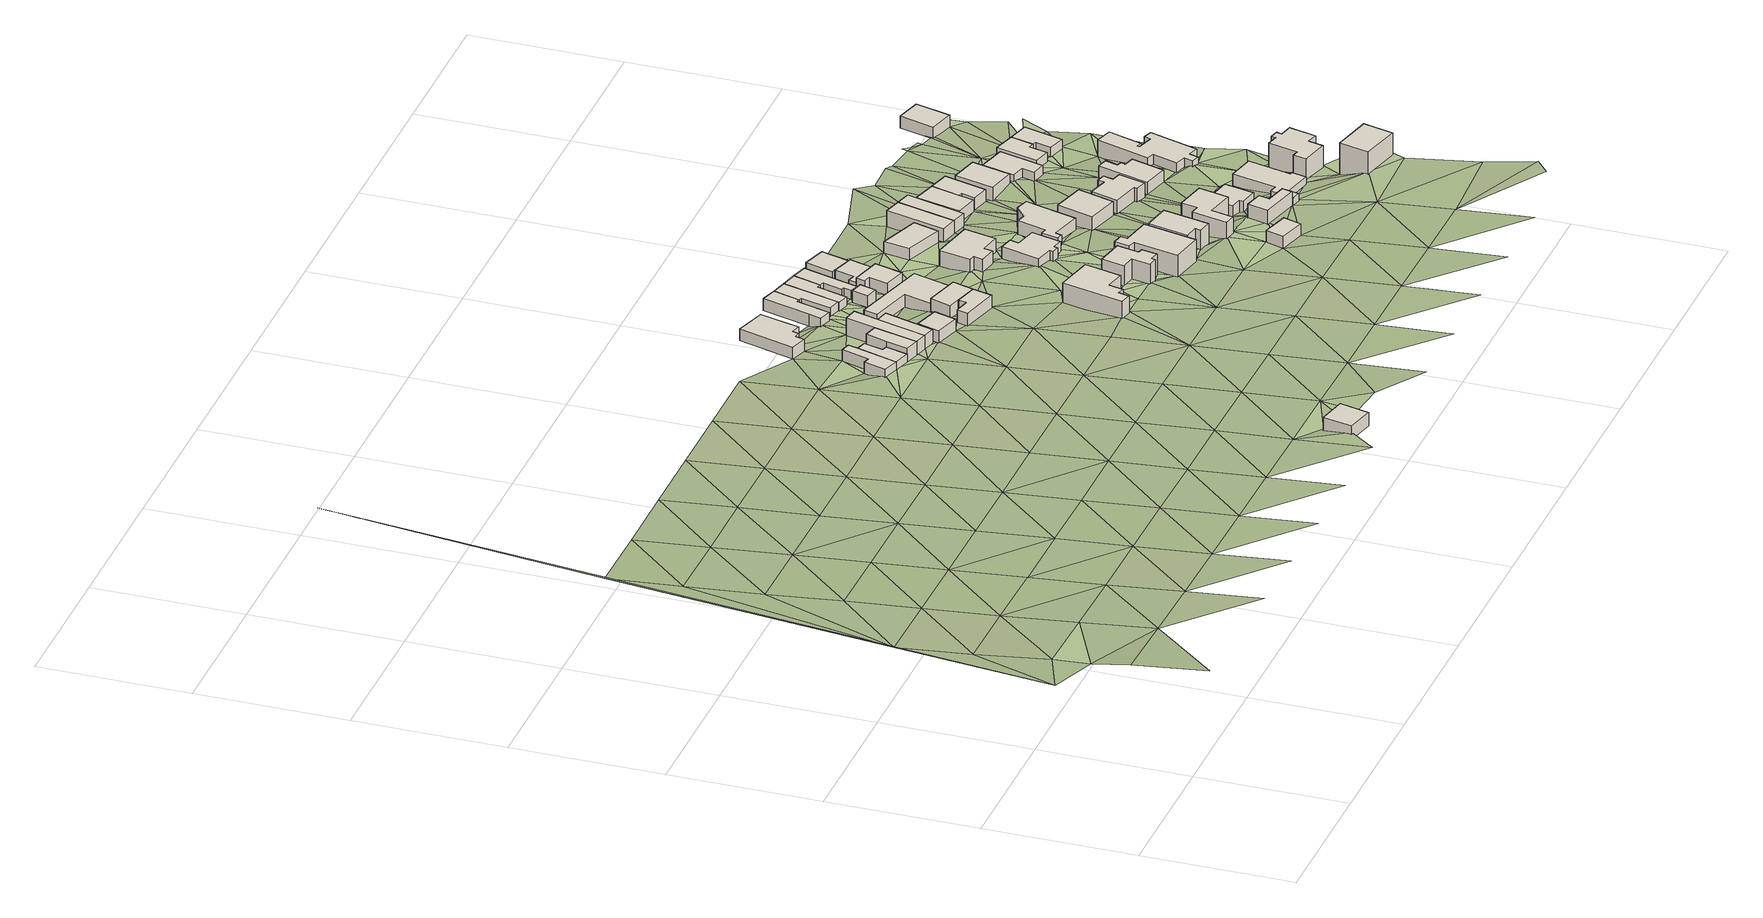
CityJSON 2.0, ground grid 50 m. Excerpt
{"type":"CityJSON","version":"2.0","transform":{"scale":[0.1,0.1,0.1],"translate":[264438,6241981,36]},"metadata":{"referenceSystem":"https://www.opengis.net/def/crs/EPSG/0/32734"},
"CityObjects":{
"building1":{"type":"Building","attributes":{"address":"7 Bideford Road Salt River Cape Town","building":"house","building:levels":"1","footprint":{"type":"Polygon"},"plus_code":"CFXWX2XV+XHW","ground_height":57.55,"building_height":4.1,"roof_height":61.65},"geometry":[{"type":"Solid","lod":"1","boundaries":[[[[0,1,2,3]],[[1,4,5,2]],[[4,6,7,5]],[[6,0,3,7]],[[3,2,5,7]],[[6,4,1,0]]]]}]},
"building2":{"type":"Building","attributes":{"address":"87 Balfour Street Woodstock 7925 Cape Town","building":"house","building:levels":"1","footprint":{"type":"Polygon"},"plus_code":"CGX5X9XV+XHX","ground_height":46.45,"building_height":4.1,"roof_height":50.55},"geometry":[{"type":"Solid","lod":"1","boundaries":[[[[8,9,10,11]],[[9,12,13,10]],[[12,14,15,13]],[[14,16,17,15]],[[16,18,19,17]],[[18,20,21,19]],[[20,8,11,21]],[[11,10,13,15,17,19,21]],[[20,18,16,14,12,9,8]]]]}]},
"building3":{"type":"Building","attributes":{"address":"89 Balfour Street Woodstock 7925 Cape Town","building":"house","building:levels":"1","footprint":{"type":"Polygon"},"plus_code":"CGX8XQXH+XMX","ground_height":46.45,"building_height":4.1,"roof_height":50.55},"geometry":[{"type":"Solid","lod":"1","boundaries":[[[[8,22,23,11]],[[22,24,25,23]],[[24,26,27,25]],[[26,28,29,27]],[[28,9,10,29]],[[9,8,11,10]],[[11,23,25,27,29,10]],[[9,28,26,24,22,8]]]]}]},
"building4":{"type":"Building","attributes":{"address":"91 Balfour Street Woodstock 7925 Cape Town","building":"house","building:levels":"1","footprint":{"type":"Polygon"},"plus_code":"CGXHXMXX+XXX","ground_height":48.32,"building_height":4.1,"roof_height":52.42},"geometry":[{"type":"Solid","lod":"1","boundaries":[[[[22,30,31,32,33,23]],[[30,34,35,32,31]],[[34,36,37,35]],[[36,24,38,37]],[[24,22,23,33,38]],[[33,32,35,37,38]],[[24,36,34,30,22]]]]}]},
"building5":{"type":"Building","attributes":{"address":"93 Balfour Street Woodstock 7925 Cape Town","building":"house","building:levels":"1","footprint":{"type":"Polygon"},"plus_code":"CGXVX7X4+XVW","ground_height":48.32,"building_height":4.1,"roof_height":52.42},"geometry":[{"type":"Solid","lod":"1","boundaries":[[[[39,40,41,32]],[[40,42,43,41]],[[42,44,45,43]],[[44,46,47,45]],[[46,48,35,47]],[[48,39,32,35]],[[32,41,43,45,47,35]],[[48,46,44,42,40,39]]]]}]},
"building6":{"type":"Building","attributes":{"address":"95 Balfour Street Woodstock 7925 Cape Town","building":"house","building:levels":"1","footprint":{"type":"Polygon"},"plus_code":"CHX3XJXH+XGW","ground_height":48.32,"building_height":4.1,"roof_height":52.42},"geometry":[{"type":"Solid","lod":"1","boundaries":[[[[40,49,50,41]],[[49,51,52,50]],[[51,42,43,52]],[[42,40,41,43]],[[41,50,52,43]],[[42,51,49,40]]]]}]},
"building7":{"type":"Building","attributes":{"address":"11 Chamberlain Street Woodstock 7925 Cape Town","building":"yes","building:levels":"1","footprint":{"type":"Polygon"},"plus_code":"CGXJX3X5+XVV","ground_height":44.62,"building_height":4.1,"roof_height":48.72},"geometry":[{"type":"Solid","lod":"1","boundaries":[[[[53,54,55,56]],[[54,57,58,55]],[[57,59,60,58]],[[59,61,62,60]],[[61,63,64,62]],[[63,65,66,64]],[[65,67,68,66]],[[67,53,56,68]],[[56,55,58,60,62,64,66,68]],[[67,65,63,61,59,57,54,53]]]]}]},
"building8":{"type":"Building","attributes":{"building":"yes","building:levels":"1","footprint":{"type":"Polygon"},"plus_code":"CHX8XRX4+XQX","ground_height":48.01,"building_height":4.1,"roof_height":52.11},"geometry":[{"type":"Solid","lod":"1","boundaries":[[[[69,70,71,72]],[[70,73,74,71]],[[73,75,76,74]],[[75,69,72,76]],[[72,71,74,76]],[[75,73,70,69]]]]}]},
"building9":{"type":"Building","attributes":{"address":"32 The Avenue Woodstock 7925 Cape Town","building":"house","building:levels":"1","footprint":{"type":"Polygon"},"plus_code":"CJX3XFXH+X8W","ground_height":48.01,"building_height":4.1,"roof_height":52.11},"geometry":[{"type":"Solid","lod":"1","boundaries":[[[[77,78,79,80]],[[78,81,82,79]],[[81,83,84,82]],[[83,85,86,84]],[[85,87,88,86]],[[87,77,80,88]],[[80,79,82,84,86,88]],[[87,85,83,81,78,77]]]]}]},
"building10":{"type":"Building","attributes":{"address":"7 Chamberlain Street Woodstock Cape Town","building":"house","building:levels":"1","footprint":{"type":"Polygon"},"plus_code":"CHX9X4X2+X4W","ground_height":44.56,"building_height":4.1,"roof_height":48.66},"geometry":[{"type":"Solid","lod":"1","boundaries":[[[[89,90,91,92]],[[90,93,94,91]],[[93,95,96,94]],[[95,97,98,96]],[[97,99,100,98]],[[99,101,102,100]],[[101,89,92,102]],[[92,91,94,96,98,100,102]],[[101,99,97,95,93,90,89]]]]}]},
"building11":{"type":"Building","attributes":{"address":"30 The Avenue Woodstock 7925 Cape Town","building":"house","building:levels":"1","footprint":{"type":"Polygon"},"plus_code":"CJX5XWX5+XQR","ground_height":48.01,"building_height":4.1,"roof_height":52.11},"geometry":[{"type":"Solid","lod":"1","boundaries":[[[[77,103,104,80]],[[103,105,106,107,104]],[[105,108,109,110,107,106]],[[108,78,79,110,109]],[[78,77,80,79]],[[80,104,107,110,79]],[[78,108,105,103,77]]]]}]},
"building12":{"type":"Building","attributes":{"address":"The Avenue Woodstock 7925 Cape Town","building":"house","building:levels":"1","footprint":{"type":"Polygon"},"plus_code":"CJX8XPXF+X4V","ground_height":46.28,"building_height":4.1,"roof_height":50.38},"geometry":[{"type":"Solid","lod":"1","boundaries":[[[[111,112,113,114]],[[112,115,116,113]],[[115,117,118,116]],[[117,119,120,118]],[[119,121,106,120]],[[121,111,114,106]],[[114,113,116,118,120,106]],[[121,119,117,115,112,111]]]]}]},
"building13":{"type":"Building","attributes":{"address":"98 Upper Balfour Street Salt River Cape Town","building":"house","building:levels":"2","footprint":{"type":"Polygon"},"plus_code":"CJXWXWXQ+XHX","ground_height":49.34,"building_height":6.9,"roof_height":56.24},"geometry":[{"type":"Solid","lod":"1","boundaries":[[[[122,123,124,125]],[[123,126,127,124]],[[126,128,129,127]],[[128,130,131,129]],[[130,132,133,131]],[[132,134,135,133]],[[134,136,137,135]],[[136,122,125,137]],[[125,124,127,129,131,133,135,137]],[[136,134,132,130,128,126,123,122]]]]}]},
"building14":{"type":"Building","attributes":{"address":"5 Chamberlain Street Woodstock Cape Town","building":"house","building:levels":"1","footprint":{"type":"Polygon"},"plus_code":"CHXMX7X2+X2R","ground_height":44.56,"building_height":4.1,"roof_height":48.66},"geometry":[{"type":"Solid","lod":"1","boundaries":[[[[138,89,92,139]],[[89,101,102,92]],[[101,140,141,102]],[[140,142,143,141]],[[142,144,145,143]],[[144,138,139,145]],[[139,92,102,141,143,145]],[[144,142,140,101,89,138]]]]}]},
"building15":{"type":"Building","attributes":{"building":"yes","building:levels":"1","footprint":{"type":"Polygon"},"plus_code":"CJX2X6X3+XCR","ground_height":46.28,"building_height":4.1,"roof_height":50.38},"geometry":[{"type":"Solid","lod":"1","boundaries":[[[[146,147,148,149]],[[147,150,151,148]],[[150,152,153,151]],[[152,146,149,153]],[[149,148,151,153]],[[152,150,147,146]]]]}]},
"building16":{"type":"Building","attributes":{"address":"3 Chamberlain Street Woodstock Cape Town","building":"house","building:levels":"1","footprint":{"type":"Polygon"},"plus_code":"CHXWX7X8+X7W","ground_height":44.56,"building_height":4.1,"roof_height":48.66},"geometry":[{"type":"Solid","lod":"1","boundaries":[[[[154,138,139,155]],[[138,144,145,139]],[[144,156,157,145]],[[156,158,159,157]],[[158,160,161,159]],[[160,162,163,161]],[[162,154,155,163]],[[155,139,145,157,159,161,163]],[[162,160,158,156,144,138,154]]]]}]},
"building17":{"type":"Building","attributes":{"address":"1 Chamberlain Street Woodstock Cape Town","building":"house","building:levels":"1","footprint":{"type":"Polygon"},"plus_code":"CJX6X7X6+XPW","ground_height":44.56,"building_height":4.1,"roof_height":48.66},"geometry":[{"type":"Solid","lod":"1","boundaries":[[[[164,165,163,155]],[[165,166,167,163]],[[166,168,169,167]],[[168,170,171,169]],[[170,172,173,171]],[[172,174,175,173]],[[174,176,177,175]],[[176,164,155,177]],[[155,163,167,169,171,173,175,177]],[[176,174,172,170,168,166,165,164]]]]}]},
"building18":{"type":"Building","attributes":{"address":"24 The Avenue Woodstock 7925 Cape Town","building":"house","building:levels":"1","footprint":{"type":"Polygon"},"plus_code":"CJXHXFXV+X5R","ground_height":46.08,"building_height":4.1,"roof_height":50.18},"geometry":[{"type":"Solid","lod":"1","boundaries":[[[[178,179,180,181,182,183]],[[179,184,185,181,180]],[[184,186,187,185]],[[186,188,189,187]],[[188,190,191,189]],[[190,178,183,182,191]],[[182,181,185,187,189,191]],[[190,188,186,184,179,178]]]]}]},
"building19":{"type":"Building","attributes":{"address":"100 Upper Balfour Street Salt River Cape Town","building":"house","building:levels":"2","footprint":{"type":"Polygon"},"plus_code":"CMXPX4XR+XPV","ground_height":50.28,"building_height":6.9,"roof_height":57.18},"geometry":[{"type":"Solid","lod":"1","boundaries":[[[[192,193,194,195]],[[193,196,197,194]],[[196,198,199,197]],[[198,200,201,199]],[[200,202,203,201]],[[202,204,205,203]],[[204,206,207,205]],[[206,208,209,207]],[[208,210,211,209]],[[210,192,195,211]],[[195,194,197,199,201,203,205,207,209,211]],[[210,208,206,204,202,200,198,196,193,192]]]]}]},
"building20":{"type":"Building","attributes":{"address":"22 The Avenue Woodstock 7925 Cape Town","building":"house","building:levels":"1","footprint":{"type":"Polygon"},"plus_code":"CJXPXJXP+XGW","ground_height":44.52,"building_height":4.1,"roof_height":48.62},"geometry":[{"type":"Solid","lod":"1","boundaries":[[[[212,213,214,183]],[[213,215,216,214]],[[215,217,218,216]],[[217,219,220,218]],[[219,221,222,220]],[[221,223,180,222]],[[223,212,183,180]],[[183,214,216,218,220,222,180]],[[223,221,219,217,215,213,212]]]]}]},
"building21":{"type":"Building","attributes":{"address":"20 The Avenue Woodstock 7925 Cape Town","building":"house","building:levels":"1","footprint":{"type":"Polygon"},"plus_code":"CJXQXQXP+X8X","ground_height":44.52,"building_height":4.1,"roof_height":48.62},"geometry":[{"type":"Solid","lod":"1","boundaries":[[[[215,224,225,216]],[[224,226,227,225]],[[226,228,229,227]],[[228,217,218,229]],[[217,215,216,218]],[[216,225,227,229,218]],[[217,228,226,224,215]]]]}]},
"building22":{"type":"Building","attributes":{"address":"102 Upper Balfour Street Salt River Cape Town","building":"house","building:levels":"2","footprint":{"type":"Polygon"},"plus_code":"CPX8XFX2+XRX","ground_height":50.28,"building_height":6.9,"roof_height":57.18},"geometry":[{"type":"Solid","lod":"1","boundaries":[[[[230,231,232,233]],[[231,234,235,232]],[[234,236,237,235]],[[236,238,239,237]],[[238,240,241,239]],[[240,242,243,241]],[[242,244,245,243]],[[244,230,233,245]],[[233,232,235,237,239,241,243,245]],[[244,242,240,238,236,234,231,230]]]]}]},
"building23":{"type":"Building","attributes":{"address":"Salt River Cape Town","building":"house","building:levels":"1","footprint":{"type":"Polygon"},"plus_code":"CMXPXFXV+XWW","ground_height":47.37,"building_height":4.1,"roof_height":51.47},"geometry":[{"type":"Solid","lod":"1","boundaries":[[[[246,247,248,249]],[[247,250,251,248]],[[250,252,253,251]],[[252,254,255,253]],[[254,256,257,255]],[[256,258,259,257]],[[258,260,261,259]],[[260,246,249,261]],[[249,248,251,253,255,257,259,261]],[[260,258,256,254,252,250,247,246]]]]}]},
"building24":{"type":"Building","attributes":{"address":"99 Upper Balfour Street Salt River Cape Town","building":"house","building:levels":"1","footprint":{"type":"Polygon"},"plus_code":"CPX2XCX9+XGX","ground_height":47.37,"building_height":4.1,"roof_height":51.47},"geometry":[{"type":"Solid","lod":"1","boundaries":[[[[262,263,264,265]],[[263,266,267,264]],[[266,268,269,267]],[[268,270,271,269]],[[270,272,273,271]],[[272,274,275,273]],[[274,276,277,275]],[[276,278,279,277]],[[278,280,281,279]],[[280,262,265,281]],[[265,264,267,269,271,273,275,277,279,281]],[[280,278,276,274,272,270,268,266,263,262]]]]}]},
"building25":{"type":"Building","attributes":{"address":"104 Upper Balfour Street Salt River Cape Town","building":"house","building:levels":"2","footprint":{"type":"Polygon"},"plus_code":"CPXWXWXQ+XFX","ground_height":49.49,"building_height":6.9,"roof_height":56.39},"geometry":[{"type":"Solid","lod":"1","boundaries":[[[[282,283,284,285]],[[283,286,287,284]],[[286,288,289,287]],[[288,290,291,289]],[[290,292,293,291]],[[292,282,285,293]],[[285,284,287,289,291,293]],[[292,290,288,286,283,282]]]]}]},
"building26":{"type":"Building","attributes":{"building":"yes","building:levels":"1","amenity":"toilets","footprint":{"type":"Polygon"},"plus_code":"CQXCXCXV+XWV","ground_height":51.36,"building_height":4.1,"roof_height":55.46},"geometry":[{"type":"Solid","lod":"1","boundaries":[[[[294,295,296,297]],[[295,298,299,296]],[[298,300,301,299]],[[300,294,297,301]],[[297,296,299,301]],[[300,298,295,294]]]]}]},
"building27":{"type":"Building","attributes":{"address":"21 The Avenue Salt River Cape Town","building":"house","building:levels":"1","footprint":{"type":"Polygon"},"plus_code":"CMXRXCXF+X7V","ground_height":45.95,"building_height":4.1,"roof_height":50.05},"geometry":[{"type":"Solid","lod":"1","boundaries":[[[[302,303,304,305]],[[303,306,307,304]],[[306,308,309,307]],[[308,302,305,309]],[[305,304,307,309]],[[308,306,303,302]]]]}]},
"building28":{"type":"Building","attributes":{"address":"101 Upper Balfour Street Salt River Cape Town","building":"house","building:levels":"1","footprint":{"type":"Polygon"},"plus_code":"CPXVX4XJ+XMW","ground_height":47.37,"building_height":4.1,"roof_height":51.47},"geometry":[{"type":"Solid","lod":"1","boundaries":[[[[310,311,312,313]],[[311,314,315,312]],[[314,316,317,315]],[[316,318,319,317]],[[318,320,321,319]],[[320,322,323,321]],[[322,324,325,323]],[[324,326,327,325]],[[326,328,329,327]],[[328,310,313,329]],[[313,312,315,317,319,321,323,325,327,329]],[[328,326,324,322,320,318,316,314,311,310]]]]}]},
"building29":{"type":"Building","attributes":{"address":"106 Upper Balfour Street Salt River Cape Town","building":"house","building:levels":"2","footprint":{"type":"Polygon"},"plus_code":"CQXJXRXW+XCX","ground_height":49.49,"building_height":6.9,"roof_height":56.39},"geometry":[{"type":"Solid","lod":"1","boundaries":[[[[330,331,332,333]],[[331,334,335,332]],[[334,336,337,335]],[[336,338,339,337]],[[338,340,341,339]],[[340,342,343,341]],[[342,344,345,343]],[[344,330,333,345]],[[333,332,335,337,339,341,343,345]],[[344,342,340,338,336,334,331,330]]]]}]},
"building30":{"type":"Building","attributes":{"address":"15 Upper Chamberlain Street Salt River Cape Town","building":"house","building:levels":"1","footprint":{"type":"Polygon"},"plus_code":"CPXCXPX3+XRR","ground_height":45.95,"building_height":4.1,"roof_height":50.05},"geometry":[{"type":"Solid","lod":"1","boundaries":[[[[346,347,348,349]],[[347,350,351,348]],[[350,352,353,351]],[[352,346,349,353]],[[349,348,351,353]],[[352,350,347,346]]]]}]},
"building31":{"type":"Building","attributes":{"address":"Woodstock Cape Town","building":"house","building:levels":"1","footprint":{"type":"Polygon"},"plus_code":"CRX3XHXJ+X4V","ground_height":51.36,"building_height":4.1,"roof_height":55.46},"geometry":[{"type":"Solid","lod":"1","boundaries":[[[[354,355,356,357]],[[355,358,359,356]],[[358,360,361,359]],[[360,362,363,361]],[[362,364,365,363]],[[364,354,357,365]],[[357,356,359,361,363,365]],[[364,362,360,358,355,354]]]]}]},
"building32":{"type":"Building","attributes":{"address":"13 Upper Chamberlain Street Salt River Cape Town","building":"house","building:levels":"1","footprint":{"type":"Polygon"},"plus_code":"CPXPX4XX+X8R","ground_height":45.95,"building_height":4.1,"roof_height":50.05},"geometry":[{"type":"Solid","lod":"1","boundaries":[[[[366,367,353,349]],[[367,368,369,353]],[[368,370,371,369]],[[370,366,349,371]],[[349,353,369,371]],[[370,368,367,366]]]]}]},
"building33":{"type":"Building","attributes":{"address":"103 Upper Balfour Street Salt River Cape Town","building":"house","building:levels":"1","footprint":{"type":"Polygon"},"plus_code":"CQXCX6X9+X9V","ground_height":47.98,"building_height":4.1,"roof_height":52.08},"geometry":[{"type":"Solid","lod":"1","boundaries":[[[[372,373,374,375]],[[373,376,377,374]],[[376,378,379,377]],[[378,372,375,379]],[[375,374,377,379]],[[378,376,373,372]]]]}]},
"building34":{"type":"Building","attributes":{"address":"108 Upper Balfour Street Salt River Cape Town","building":"house","building:levels":"1","footprint":{"type":"Polygon"},"plus_code":"CRX7XQXQ+XPV","ground_height":48.62,"building_height":4.1,"roof_height":52.72},"geometry":[{"type":"Solid","lod":"1","boundaries":[[[[380,381,382,383]],[[381,384,385,382]],[[384,386,387,385]],[[386,388,389,387]],[[388,390,391,389]],[[390,380,383,391]],[[383,382,385,387,389,391]],[[390,388,386,384,381,380]]]]}]},
"building35":{"type":"Building","attributes":{"address":"11 Upper Chamberlain Street Salt River Cape Town","building":"house","building:levels":"1","footprint":{"type":"Polygon"},"plus_code":"CQX4X6X6+XPW","ground_height":45.24,"building_height":4.1,"roof_height":49.34},"geometry":[{"type":"Solid","lod":"1","boundaries":[[[[392,393,394,395]],[[393,396,397,394]],[[396,398,399,397]],[[398,400,401,399]],[[400,392,395,401]],[[395,394,397,399,401]],[[400,398,396,393,392]]]]}]},
"building36":{"type":"Building","attributes":{"address":"105 Upper Balfour Street Salt River Cape Town","building":"house","building:levels":"1","footprint":{"type":"Polygon"},"plus_code":"CRX2XFX2+XFW","ground_height":47.98,"building_height":4.1,"roof_height":52.08},"geometry":[{"type":"Solid","lod":"1","boundaries":[[[[402,403,404,405]],[[403,406,407,404]],[[406,408,409,407]],[[408,410,411,409]],[[410,412,413,411]],[[412,414,415,413]],[[414,416,417,415]],[[416,418,419,417]],[[418,420,421,419]],[[420,402,405,421]],[[405,404,407,409,411,413,415,417,419,421]],[[420,418,416,414,412,410,408,406,403,402]]]]}]},
"building37":{"type":"Building","attributes":{"address":"9 Upper Chamberlain Street Salt River Cape Town","building":"house","building:levels":"1","footprint":{"type":"Polygon"},"plus_code":"CQXFXRXM+X8W","ground_height":45.24,"building_height":4.1,"roof_height":49.34},"geometry":[{"type":"Solid","lod":"1","boundaries":[[[[393,392,395,394]],[[392,422,423,395]],[[422,424,425,423]],[[424,426,427,425]],[[426,428,429,427]],[[428,393,394,429]],[[394,395,423,425,427,429]],[[428,426,424,422,392,393]]]]}]},
"building38":{"type":"Building","attributes":{"address":"110 Upper Balfour Street Salt River Cape Town","building":"house","building:levels":"1","footprint":{"type":"Polygon"},"plus_code":"CVX3X4X4+XGR","ground_height":48.62,"building_height":4.1,"roof_height":52.72},"geometry":[{"type":"Solid","lod":"1","boundaries":[[[[430,431,432,433]],[[431,434,435,432]],[[434,436,437,435]],[[436,438,439,437]],[[438,440,441,439]],[[440,442,443,441]],[[442,444,445,443]],[[444,446,447,445]],[[446,448,449,447]],[[448,430,433,449]],[[433,432,435,437,439,441,443,445,447,449]],[[448,446,444,442,440,438,436,434,431,430]]]]}]},
"building39":{"type":"Building","attributes":{"address":"7 Upper Chamberlain Street Salt River Cape Town","building":"house","building:levels":"1","footprint":{"type":"Polygon"},"plus_code":"CQXWXXXP+X6V","ground_height":45.24,"building_height":4.1,"roof_height":49.34},"geometry":[{"type":"Solid","lod":"1","boundaries":[[[[450,451,452,453]],[[451,454,455,452]],[[454,456,457,455]],[[456,450,453,457]],[[453,452,455,457]],[[456,454,451,450]]]]}]},
"building40":{"type":"Building","attributes":{"address":"107 Upper Balfour Street Salt River Cape Town","building":"house","building:levels":"1","footprint":{"type":"Polygon"},"plus_code":"CRXMX9X7+XRR","ground_height":47.11,"building_height":4.1,"roof_height":51.21},"geometry":[{"type":"Solid","lod":"1","boundaries":[[[[458,459,460,461]],[[459,462,463,460]],[[462,464,465,463]],[[464,466,467,465]],[[466,468,469,467]],[[468,470,471,469]],[[470,472,473,471]],[[472,458,461,473]],[[461,460,463,465,467,469,471,473]],[[472,470,468,466,464,462,459,458]]]]}]},
"building41":{"type":"Building","attributes":{"address":"44 Queens Park Road Salt River Cape Town","building":"house","building:levels":"2","footprint":{"type":"Polygon"},"plus_code":"CVXVXRXJ+XQV","ground_height":54.23,"building_height":6.9,"roof_height":61.13},"geometry":[{"type":"Solid","lod":"1","boundaries":[[[[474,475,476,477]],[[475,478,479,476]],[[478,480,481,479]],[[480,474,477,481]],[[477,476,479,481]],[[480,478,475,474]]]]}]},
"building42":{"type":"Building","attributes":{"address":"5 Upper Chamberlain Street Salt River Cape Town","building":"house","building:levels":"1","footprint":{"type":"Polygon"},"plus_code":"CRXFX9XG+X6R","ground_height":44.31,"building_height":4.1,"roof_height":48.41},"geometry":[{"type":"Solid","lod":"1","boundaries":[[[[482,483,484,485]],[[483,486,487,484]],[[486,488,489,487]],[[488,490,491,489]],[[490,492,493,491]],[[492,482,485,493]],[[485,484,487,489,491,493]],[[492,490,488,486,483,482]]]]}]},
"building43":{"type":"Building","attributes":{"address":"112 Upper Balfour Street Salt River Cape Town","building":"house","building:levels":"2","footprint":{"type":"Polygon"},"plus_code":"CVXRX8XC+X4V","ground_height":50.17,"building_height":6.9,"roof_height":57.07},"geometry":[{"type":"Solid","lod":"1","boundaries":[[[[494,495,496,497]],[[495,498,499,496]],[[498,500,501,499]],[[500,502,503,501]],[[502,504,505,503]],[[504,506,507,505]],[[506,508,509,507]],[[508,510,511,509]],[[510,512,513,511]],[[512,514,515,513]],[[514,516,517,515]],[[516,494,497,517]],[[497,496,499,501,503,505,507,509,511,513,515,517]],[[516,514,512,510,508,506,504,502,500,498,495,494]]]]}]},
"building44":{"type":"Building","attributes":{"address":"3 Upper Chamberlain Street Salt River Cape Town","building":"house","building:levels":"1","footprint":{"type":"Polygon"},"plus_code":"CRXXXQXM+XJX","ground_height":44.31,"building_height":4.1,"roof_height":48.41},"geometry":[{"type":"Solid","lod":"1","boundaries":[[[[518,519,520,521]],[[519,522,523,520]],[[522,524,525,523]],[[524,526,527,525]],[[526,528,529,527]],[[528,518,521,529]],[[521,520,523,525,527,529]],[[528,526,524,522,519,518]]]]}]},
"building45":{"type":"Building","attributes":{"address":"109 Upper Balfour Street Salt River Cape Town","building":"house","building:levels":"1","footprint":{"type":"Polygon"},"plus_code":"CVXGXRX2+X7R","ground_height":45.78,"building_height":4.1,"roof_height":49.88},"geometry":[{"type":"Solid","lod":"1","boundaries":[[[[530,531,532,533]],[[531,534,535,532]],[[534,536,537,535]],[[536,538,539,537]],[[538,540,541,539]],[[540,542,543,541]],[[542,544,545,543]],[[544,546,547,545]],[[546,548,549,547]],[[548,550,551,549]],[[550,552,553,551]],[[552,554,555,553]],[[554,556,557,555]],[[556,558,559,557]],[[558,560,561,559]],[[560,530,533,561]],[[533,532,535,537,539,541,543,545,547,549,551,553,555,557,559,561]],[[560,558,556,554,552,550,548,546,544,542,540,538,536,534,531,530]]]]}]},
"building46":{"type":"Building","attributes":{"address":"1 Upper Chamberlain Street Salt River Cape Town","building":"house","building:levels":"1","footprint":{"type":"Polygon"},"plus_code":"CVX9X5X8+XQV","ground_height":44.31,"building_height":4.1,"roof_height":48.41},"geometry":[{"type":"Solid","lod":"1","boundaries":[[[[562,563,521,520]],[[563,564,565,521]],[[564,566,567,565]],[[566,568,569,567]],[[568,570,571,569]],[[570,562,520,571]],[[520,521,565,567,569,571]],[[570,568,566,564,563,562]]]]}]},
"building47":{"type":"Building","attributes":{"address":"2 Upper Chamberlain Street Salt River Cape Town","building":"house","building:levels":"1","footprint":{"type":"Polygon"},"plus_code":"CVXJX8XH+XPX","ground_height":41.91,"building_height":4.1,"roof_height":46.01},"geometry":[{"type":"Solid","lod":"1","boundaries":[[[[572,573,574,575]],[[573,576,577,574]],[[576,578,579,577]],[[578,572,575,579]],[[575,574,577,579]],[[578,576,573,572]]]]}]},
"terrain1":{"type":"TINRelief","geometry":[{"type":"CompositeSurface","lod":"1","boundaries":[[[580,581,582]],[[582,581,583]],[[584,585,586]],[[582,583,587]],[[580,585,584]],[[580,588,581]],[[581,589,583]],[[588,580,584]],[[581,588,589]],[[587,583,590]],[[582,587,591]],[[583,589,590]],[[592,588,584]],[[584,593,594]],[[595,587,590]],[[589,588,592]],[[592,584,594]],[[595,596,587]],[[587,596,597]],[[590,589,598]],[[589,592,599]],[[597,591,587]],[[589,599,598]],[[595,590,600]],[[592,594,601]],[[594,602,603]],[[591,604,582]],[[600,590,598]],[[595,605,596]],[[601,599,592]],[[601,594,603]],[[595,600,605]],[[596,606,597]],[[599,607,598]],[[599,601,607]],[[606,596,605]],[[591,597,608]],[[600,598,609]],[[598,607,610]],[[601,603,611]],[[597,606,608]],[[612,613,603]],[[600,609,605]],[[609,598,610]],[[613,611,603]],[[614,607,601]],[[606,605,615]],[[616,605,609]],[[614,601,611]],[[617,610,607]],[[605,616,615]],[[608,606,618]],[[617,607,614]],[[610,619,609]],[[613,620,611]],[[621,622,613]],[[615,618,606]],[[619,610,617]],[[623,616,609]],[[620,613,622]],[[614,611,624]],[[619,623,609]],[[615,616,625]],[[614,624,617]],[[611,620,624]],[[625,616,623]],[[615,626,618]],[[617,627,619]],[[624,628,617]],[[622,629,620]],[[622,630,631]],[[626,615,625]],[[627,617,628]],[[632,623,619]],[[629,622,631]],[[633,624,620]],[[630,634,631]],[[632,619,627]],[[623,635,625]],[[629,633,620]],[[631,634,636]],[[628,624,637]],[[635,623,632]],[[626,625,638]],[[624,633,637]],[[631,636,639]],[[627,628,640]],[[629,631,641]],[[625,635,638]],[[642,643,4]],[[639,636,4]],[[640,628,637]],[[632,627,644]],[[639,641,631]],[[639,4,643]],[[645,633,629]],[[644,627,640]],[[646,639,643]],[[635,632,647]],[[645,629,641]],[[648,637,633]],[[632,644,647]],[[638,635,649]],[[633,645,648]],[[639,646,650]],[[640,637,651]],[[652,641,639]],[[649,635,647]],[[653,650,646]],[[651,637,648]],[[644,640,654]],[[652,639,650]],[[644,655,647]],[[645,641,656]],[[657,655,644]],[[654,640,651]],[[647,655,18]],[[656,648,645]],[[656,641,652]],[[657,644,654]],[[647,18,14]],[[54,649,647]],[[647,14,54]],[[18,16,14]],[[654,658,657]],[[648,659,651]],[[648,656,660]],[[658,654,661]],[[662,654,651]],[[650,663,652]],[[664,665,650]],[[28,26,666]],[[661,654,667]],[[12,9,28]],[[14,12,668]],[[660,659,648]],[[36,28,666]],[[57,54,14]],[[668,12,28]],[[667,654,662]],[[652,663,656]],[[668,57,14]],[[668,28,36]],[[663,650,665]],[[651,75,662]],[[36,34,668]],[[75,651,659]],[[662,669,667]],[[57,668,670]],[[59,57,61]],[[670,668,34]],[[662,70,669]],[[656,671,660]],[[57,670,61]],[[65,63,61]],[[669,70,51]],[[672,656,663]],[[659,660,671]],[[671,656,673]],[[61,670,674]],[[61,674,65]],[[673,656,672]],[[675,75,659]],[[51,70,69]],[[676,677,51]],[[676,44,677]],[[44,674,670]],[[65,674,678]],[[67,65,678]],[[75,675,679]],[[69,75,679]],[[93,678,674]],[[680,44,676]],[[681,69,679]],[[682,674,44]],[[675,659,683]],[[51,69,684]],[[681,685,69]],[[682,44,680]],[[659,671,123]],[[679,686,681]],[[687,663,665]],[[69,685,684]],[[676,51,688]],[[686,685,681]],[[689,690,665]],[[682,680,691]],[[692,685,686]],[[659,123,683]],[[684,688,51]],[[693,694,673]],[[691,680,695]],[[673,672,696]],[[99,682,691]],[[672,663,687]],[[697,152,680]],[[696,693,673]],[[152,695,680]],[[687,665,690]],[[695,698,691]],[[691,101,99]],[[101,691,140]],[[152,699,695]],[[700,701,693]],[[146,152,697]],[[700,693,696]],[[680,112,697]],[[672,702,696]],[[152,150,699]],[[123,703,683]],[[146,697,704]],[[699,150,705]],[[705,706,699]],[[705,150,147]],[[77,683,707]],[[700,696,702]],[[699,706,160]],[[123,122,703]],[[708,706,705]],[[147,146,709]],[[672,710,702]],[[704,697,112]],[[711,672,687]],[[709,146,704]],[[703,707,683]],[[147,712,705]],[[706,162,160]],[[103,77,707]],[[147,709,712]],[[702,713,700]],[[714,162,706]],[[672,711,710]],[[713,715,700]],[[704,716,709]],[[717,712,709]],[[700,715,122]],[[712,717,718]],[[713,702,719]],[[704,112,190]],[[720,702,710]],[[718,176,712]],[[703,122,721]],[[722,112,103]],[[722,103,707]],[[723,724,720]],[[718,725,228]],[[703,721,707]],[[720,710,723]],[[690,726,687]],[[715,236,122]],[[228,176,718]],[[727,728,690]],[[217,228,725]],[[112,729,190]],[[723,710,730]],[[178,190,729]],[[731,722,707]],[[192,236,715]],[[732,733,734]],[[721,731,707]],[[711,687,294]],[[735,710,711]],[[734,723,730]],[[733,732,192]],[[122,736,721]],[[112,722,247]],[[236,736,122]],[[247,729,112]],[[734,730,732]],[[726,690,728]],[[722,731,737]],[[192,732,236]],[[731,721,738]],[[178,729,739]],[[294,687,726]],[[721,736,740]],[[178,739,213]],[[215,213,224]],[[738,721,268]],[[729,247,741]],[[711,742,735]],[[236,234,743]],[[236,743,736]],[[744,738,268]],[[300,711,294]],[[729,741,739]],[[745,234,746]],[[213,739,224]],[[747,736,743]],[[735,748,749]],[[745,735,749]],[[300,742,711]],[[268,750,744]],[[747,751,752]],[[234,745,743]],[[747,743,751]],[[749,748,753]],[[247,308,741]],[[742,748,735]],[[750,268,266]],[[745,749,754]],[[755,751,743]],[[262,266,263]],[[756,751,755]],[[294,726,295]],[[757,751,756]],[[750,266,758]],[[308,247,759]],[[748,742,292]],[[757,262,751]],[[262,758,266]],[[750,758,759]],[[760,743,745]],[[300,761,742]],[[755,743,760]],[[757,762,262]],[[224,739,763]],[[761,300,764]],[[760,745,754]],[[336,292,742]],[[764,300,298]],[[728,765,726]],[[308,759,766]],[[767,768,728]],[[755,769,770]],[[262,771,758]],[[771,262,762]],[[758,771,759]],[[292,336,282]],[[302,308,766]],[[282,760,754]],[[759,772,766]],[[761,764,773]],[[760,769,755]],[[347,739,302]],[[764,298,773]],[[295,726,765]],[[774,759,771]],[[765,728,768]],[[775,342,761]],[[331,282,336]],[[774,772,759]],[[773,775,761]],[[763,739,347]],[[336,334,331]],[[302,766,347]],[[358,298,295]],[[771,776,314]],[[777,760,282]],[[760,376,769]],[[358,773,298]],[[344,342,775]],[[771,314,774]],[[778,282,331]],[[358,295,765]],[[282,778,777]],[[376,311,769]],[[344,775,779]],[[760,777,780]],[[775,781,779]],[[763,347,782]],[[364,781,775]],[[314,400,774]],[[344,779,783]],[[774,400,784]],[[396,774,784]],[[781,384,779]],[[777,778,780]],[[783,330,344]],[[400,314,311]],[[360,364,785]],[[331,786,778]],[[330,786,331]],[[311,376,787]],[[774,396,370]],[[781,364,788]],[[789,780,778]],[[790,360,358]],[[358,765,791]],[[400,311,424]],[[376,792,787]],[[360,793,364]],[[358,791,790]],[[792,780,789]],[[364,793,788]],[[330,783,390]],[[794,795,768]],[[360,790,793]],[[796,765,768]],[[426,424,311]],[[797,763,782]],[[400,424,392]],[[778,786,798]],[[311,787,799]],[[424,422,392]],[[330,408,786]],[[396,393,370]],[[791,800,801]],[[793,802,788]],[[426,311,799]],[[791,765,803]],[[782,370,797]],[[789,804,792]],[[795,796,768]],[[408,330,472]],[[390,805,330]],[[789,806,804]],[[800,791,803]],[[788,802,431]],[[800,807,801]],[[431,390,788]],[[472,330,458]],[[808,787,792]],[[370,393,809]],[[810,799,787]],[[805,458,330]],[[811,426,799]],[[410,408,472]],[[803,807,800]],[[792,804,808]],[[805,390,431]],[[803,765,812]],[[809,797,370]],[[410,414,412]],[[796,812,765]],[[426,811,428]],[[787,813,810]],[[813,787,808]],[[470,804,414]],[[809,393,428]],[[410,472,470]],[[814,807,815]],[[414,410,470]],[[803,478,807]],[[807,478,815]],[[816,817,814]],[[805,431,430]],[[808,804,470]],[[814,815,816]],[[428,811,456]],[[430,817,816]],[[458,805,818]],[[482,810,813]],[[478,819,815]],[[813,808,820]],[[805,430,818]],[[809,428,821]],[[812,822,803]],[[816,823,504]],[[470,824,808]],[[482,456,810]],[[816,504,430]],[[466,464,468]],[[464,462,459]],[[458,818,825]],[[464,459,468]],[[458,826,459]],[[458,825,826]],[[470,468,827]],[[428,456,828]],[[824,470,827]],[[428,828,821]],[[478,829,819]],[[500,430,504]],[[818,430,830]],[[827,831,824]],[[825,818,832]],[[819,833,834]],[[835,826,825]],[[456,482,836]],[[502,500,504]],[[824,831,492]],[[459,546,468]],[[831,827,837]],[[830,430,838]],[[827,468,546]],[[430,500,838]],[[546,459,826]],[[492,836,482]],[[830,839,840]],[[492,831,522]],[[837,827,841]],[[456,842,828]],[[500,498,838]],[[843,839,830]],[[456,836,842]],[[836,492,522]],[[841,844,837]],[[845,841,827]],[[838,843,830]],[[846,847,848]],[[845,827,546]],[[841,849,844]],[[848,847,850]],[[849,841,851]],[[522,519,836]],[[839,843,852]],[[848,850,853]],[[544,848,853]],[[852,854,839]],[[842,836,855]],[[544,853,854]],[[856,842,857]],[[857,842,855]],[[855,836,858]],[[859,845,546]],[[546,544,859]],[[836,519,572]],[[855,860,857]],[[836,861,858]],[[854,859,544]],[[845,862,570]],[[861,836,572]],[[845,859,862]],[[570,863,519]],[[576,858,861]],[[519,864,572]],[[519,863,864]],[[865,570,862]],[[572,864,866]],[[866,573,572]]]}]}
},
"vertices":[
[1742,92,210],[1836,70,210],[1836,70,256],[1742,92,256],[1860,169,210],[1860,169,256],[1764,190,210],[1764,190,256],
[1846,1572,105],[1886,1707,105],[1886,1707,145],[1846,1572,145],[1895,1740,105],[1895,1740,145],[1862,1749,105],[1862,1749,145],[1835,1656,105],[1835,1656,145],[1813,1662,105],[1813,1662,145],[1791,1587,105],[1791,1587,145],
[1900,1556,105],[1900,1556,145],[1921,1629,105],[1921,1629,145],[1903,1634,105],[1903,1634,145],[1920,1698,105],[1920,1698,145],
[1950,1542,105],[1950,1542,145],[1950,1542,164],[1900,1556,164],[1988,1688,105],[1988,1688,164],[1942,1700,105],[1942,1700,164],[1921,1629,164],
[1950,1542,103],[1993,1531,103],[1993,1531,164],[2038,1696,103],[2038,1696,164],[2061,1778,103],[2061,1778,164],[2015,1788,103],[2015,1788,164],[1988,1688,103],
[2033,1520,103],[2033,1520,164],[2081,1686,103],[2081,1686,164],
[1910,2090,86],[1857,1903,86],[1857,1903,127],[1910,2090,127],[1913,1886,86],[1913,1886,127],[1922,1917,86],[1922,1917,127],[1942,1913,86],[1942,1913,127],[1947,1934,86],[1947,1934,127],[1979,1926,86],[1979,1926,127],[2013,2059,86],[2013,2059,127],
[2141,1551,120],[2057,1576,120],[2057,1576,161],[2141,1551,161],[2035,1502,120],[2035,1502,161],[2119,1477,120],[2119,1477,161],
[2307,1486,117],[2230,1506,117],[2230,1506,161],[2307,1486,161],[2223,1478,117],[2223,1478,161],[2174,1491,117],[2174,1491,161],[2164,1454,117],[2164,1454,161],[2290,1421,117],[2290,1421,161],
[2158,2066,86],[2104,2082,86],[2104,2082,127],[2158,2066,127],[2060,1923,86],[2060,1923,127],[2048,1880,86],[2048,1880,127],[2091,1868,86],[2091,1868,127],[2122,1980,86],[2122,1980,127],[2133,1977,86],[2133,1977,127],
[2328,1556,117],[2328,1556,161],[2212,1588,117],[2212,1588,144],[2212,1588,161],[2190,1518,117],[2190,1518,144],[2190,1518,161],
[2328,1556,101],[2367,1693,101],[2367,1693,144],[2328,1556,144],[2111,1765,101],[2111,1765,144],[2098,1718,101],[2098,1718,144],[2237,1679,101],[2237,1679,144],[2212,1588,101],
[2489,1192,133],[2362,1221,133],[2362,1221,202],[2489,1192,202],[2314,1015,133],[2314,1015,202],[2352,1006,133],[2352,1006,202],[2361,1042,133],[2361,1042,202],[2384,1036,133],[2384,1036,202],[2395,1085,133],[2395,1085,202],[2460,1070,133],[2460,1070,202],
[2209,2052,86],[2209,2052,127],[2143,1975,86],[2143,1975,127],[2116,1874,86],[2116,1874,127],[2159,1862,86],[2159,1862,127],
[2236,1770,103],[2250,1824,103],[2250,1824,144],[2236,1770,144],[2208,1835,103],[2208,1835,144],[2194,1781,103],[2194,1781,144],
[2264,2039,86],[2264,2039,127],[2156,1859,86],[2156,1859,127],[2195,1848,86],[2195,1848,127],[2224,1950,86],[2224,1950,127],[2238,1947,86],[2238,1947,127],
[2264,2039,85],[2238,1947,85],[2250,1942,85],[2250,1942,127],[2231,1877,85],[2231,1877,127],[2242,1874,85],[2242,1874,127],[2235,1847,85],[2235,1847,127],[2265,1839,85],[2265,1839,127],[2317,2024,85],[2317,2024,127],
[2387,1823,101],[2288,1850,101],[2288,1850,126],[2288,1850,142],[2387,1823,142],[2387,1823,126],[2278,1820,101],[2278,1820,142],[2303,1814,101],[2303,1814,142],[2285,1751,101],[2285,1751,142],[2362,1730,101],[2362,1730,142],
[2610,1132,127],[2518,1150,127],[2518,1150,212],[2610,1132,212],[2502,1074,127],[2502,1074,212],[2548,1065,127],[2548,1065,212],[2536,1003,127],[2536,1003,212],[2568,997,127],[2568,997,212],[2571,1009,127],[2571,1009,212],[2601,1003,127],[2601,1003,212],[2611,1055,127],[2611,1055,212],[2595,1059,127],[2595,1059,212],
[2387,1823,85],[2412,1912,85],[2412,1912,126],[2404,1914,85],[2404,1914,126],[2337,1934,85],[2337,1934,126],[2319,1869,85],[2319,1869,126],[2295,1876,85],[2295,1876,126],[2288,1850,85],
[2430,2007,85],[2430,2007,126],[2351,2031,85],[2351,2031,126],[2326,1937,85],[2326,1937,126],
[2758,1098,127],[2661,1118,127],[2661,1118,212],[2758,1098,212],[2666,1140,127],[2666,1140,212],[2629,1148,127],[2629,1148,212],[2619,1097,127],[2619,1097,212],[2644,1091,127],[2644,1091,212],[2612,942,127],[2612,942,212],[2720,919,127],[2720,919,212],
[2649,1629,101],[2504,1660,101],[2504,1660,155],[2649,1629,155],[2481,1554,101],[2481,1554,155],[2502,1550,101],[2502,1550,155],[2495,1519,101],[2495,1519,155],[2552,1507,101],[2552,1507,155],[2558,1537,101],[2558,1537,155],[2626,1523,101],[2626,1523,155],
[2696,1432,114],[2623,1450,114],[2623,1450,155],[2696,1432,155],[2631,1479,114],[2631,1479,155],[2585,1490,114],[2585,1490,155],[2552,1361,114],[2552,1361,155],[2610,1347,114],[2610,1347,155],[2607,1334,114],[2607,1334,155],[2632,1328,114],[2632,1328,155],[2636,1341,114],[2636,1341,155],[2671,1332,114],[2671,1332,155],
[2869,1073,135],[2778,1091,135],[2778,1091,204],[2869,1073,204],[2750,957,135],[2750,957,204],[2795,948,135],[2795,948,204],[2791,929,135],[2791,929,204],[2837,920,135],[2837,920,204],
[2851,688,154],[2940,663,154],[2940,663,195],[2851,688,195],[2958,723,154],[2958,723,195],[2869,749,154],[2869,749,195],
[2661,1794,100],[2523,1843,100],[2523,1843,140],[2661,1794,140],[2509,1758,100],[2509,1758,140],[2637,1710,100],[2637,1710,140],
[2818,1335,107],[2866,1509,107],[2866,1509,155],[2818,1335,155],[2821,1521,107],[2821,1521,155],[2779,1486,107],[2779,1486,155],[2748,1495,107],[2748,1495,155],[2722,1399,107],[2722,1399,155],[2702,1404,107],[2702,1404,155],[2687,1348,107],[2687,1348,155],[2708,1342,107],[2708,1342,155],[2714,1363,107],[2714,1363,155],
[3029,1016,135],[2928,1038,135],[2928,1038,204],[3029,1016,204],[2916,984,135],[2916,984,204],[2887,990,135],[2887,990,204],[2861,871,135],[2861,871,204],[2898,863,135],[2898,863,204],[2915,937,135],[2915,937,204],[3007,917,135],[3007,917,204],
[2761,1879,84],[2703,1895,84],[2703,1895,140],[2761,1879,140],[2654,1697,84],[2654,1697,140],[2711,1684,84],[2711,1684,140],
[3000,852,147],[2982,782,147],[2982,782,195],[3000,852,195],[3113,750,147],[3113,750,195],[3122,784,147],[3122,784,195],[3052,801,147],[3052,801,195],[3060,837,147],[3060,837,195],
[2761,1879,92],[2711,1684,92],[2762,1671,92],[2762,1671,140],[2812,1866,92],[2812,1866,140],
[2939,1257,107],[2974,1379,107],[2974,1379,161],[2939,1257,161],[2865,1409,107],[2865,1409,161],[2831,1287,107],[2831,1287,161],
[3037,993,126],[3019,907,126],[3019,907,167],[3037,993,167],[3058,899,126],[3058,899,167],[3055,886,126],[3055,886,167],[3116,873,126],[3116,873,167],[3137,972,126],[3137,972,167],
[2871,1722,92],[2896,1818,92],[2896,1818,133],[2871,1722,133],[2817,1840,92],[2817,1840,133],[2782,1690,92],[2782,1690,133],[2859,1673,92],[2859,1673,133],
[2950,1249,111],[3040,1225,111],[3040,1225,161],[2950,1249,161],[3038,1215,111],[3038,1215,161],[3075,1205,111],[3075,1205,161],[3099,1293,111],[3099,1293,161],[3066,1302,111],[3066,1302,161],[3075,1335,111],[3075,1335,161],[3046,1343,111],[3046,1343,161],[3040,1321,111],[3040,1321,161],[2974,1339,111],[2974,1339,161],
[2882,1719,92],[2882,1719,133],[2871,1673,92],[2871,1673,133],[2929,1658,92],[2929,1658,133],[2966,1800,92],[2966,1800,133],
[3292,949,126],[3203,969,126],[3203,969,167],[3292,949,167],[3169,823,126],[3169,823,167],[3143,829,126],[3143,829,167],[3125,751,126],[3125,751,167],[3155,744,126],[3155,744,167],[3163,776,126],[3163,776,167],[3257,755,126],[3257,755,167],[3268,803,126],[3268,803,167],[3259,805,126],[3259,805,167],
[2979,1772,83],[2947,1643,83],[2947,1643,133],[2979,1772,133],[3041,1621,83],[3041,1621,133],[3072,1749,83],[3072,1749,133],
[3181,1180,111],[3213,1291,111],[3213,1291,152],[3181,1180,152],[3178,1301,111],[3178,1301,152],[3183,1317,111],[3183,1317,152],[3166,1322,111],[3166,1322,152],[3178,1364,111],[3178,1364,152],[3142,1374,111],[3142,1374,152],[3095,1204,111],[3095,1204,152],
[3453,547,142],[3477,647,142],[3477,647,251],[3453,547,251],[3344,679,142],[3344,679,251],[3320,579,142],[3320,579,251],
[3081,1720,83],[3053,1613,83],[3053,1613,124],[3081,1720,124],[3099,1601,83],[3099,1601,124],[3088,1560,83],[3088,1560,124],[3136,1548,83],[3136,1548,124],[3174,1696,83],[3174,1696,124],
[3448,873,119],[3405,883,119],[3405,883,211],[3448,873,211],[3409,901,119],[3409,901,211],[3380,908,119],[3380,908,211],[3377,893,119],[3377,893,211],[3340,902,119],[3340,902,211],[3317,804,119],[3317,804,211],[3296,809,119],[3296,809,211],[3285,764,119],[3285,764,211],[3378,742,119],[3378,742,211],[3390,792,119],[3390,792,211],[3427,783,119],[3427,783,211],
[3247,1617,83],[3267,1693,83],[3267,1693,124],[3247,1617,124],[3193,1714,83],[3193,1714,124],[3158,1575,83],[3158,1575,124],[3214,1561,83],[3214,1561,124],[3229,1621,83],[3229,1621,124],
[3354,1135,82],[3404,1298,82],[3404,1298,139],[3354,1135,139],[3373,1308,82],[3373,1308,139],[3366,1286,82],[3366,1286,139],[3313,1302,82],[3313,1302,139],[3315,1310,82],[3315,1310,139],[3332,1304,82],[3332,1304,139],[3367,1417,82],[3367,1417,139],[3310,1434,82],[3310,1434,139],[3256,1257,82],[3256,1257,139],[3282,1249,82],[3282,1249,139],[3255,1164,82],[3255,1164,139],[3292,1153,82],[3292,1153,139],[3283,1123,82],[3283,1123,139],[3310,1115,82],[3310,1115,139],[3319,1146,82],[3319,1146,139],
[3267,1693,72],[3247,1617,72],[3260,1614,72],[3260,1614,124],[3245,1560,72],[3245,1560,124],[3302,1544,72],[3302,1544,124],[3337,1675,72],[3337,1675,124],
[3370,1924,59],[3401,2040,59],[3401,2040,100],[3370,1924,100],[3317,2063,59],[3317,2063,100],[3285,1947,59],[3285,1947,100],
[188,388,226],[174,505,227],[9,439,240],[174,755,199],[425,255,244],[174,255,256],[174,5,281],[174,1005,175],[425,505,219],[425,755,195],[425,1005,173],[425,2010,89],[676,505,212],[676,5,259],[676,255,235],[425,1250,153],[425,1500,130],[425,1760,109],[676,1005,170],[676,755,191],[676,1250,149],[927,505,208],[927,5,251],[927,255,229],[676,3005,10],[676,1500,129],[676,1760,107],[927,755,188],[676,2010,85],[927,1250,147],[927,1005,168],[1177,505,204],[1177,5,244],[1177,255,224],[1177,755,184],[927,1760,107],[927,1500,127],[1177,1005,165],[927,2010,86],[1177,1250,145],[1428,505,201],[1428,5,239],[1428,255,220],[1177,1500,126],[1428,755,182],[1177,1760,106],[1177,2010,87],[1428,1250,145],[1428,1005,163],[1678,505,198],[1678,5,234],[1678,255,215],[1428,1500,126],[1678,755,180],[1742,92,234],[1428,1760,106],[1764,190,215],[1678,1005,162],[1428,2010,87],[1929,255,210],[1678,1250,144],[1929,505,193],[1836,70,227],[1908,131,210],[1678,1500,125],[1929,755,175],[2003,108,227],[1678,1760,106],[1929,1005,158],[1678,2010,87],[2180,255,205],[1929,1250,142],[2180,505,188],[2180,5,221],[1929,1500,123],[1791,1587,125],[2180,755,171],[1846,1572,123],[1900,1556,123],[2180,1250,138],[2180,1005,155],[1950,1542,123],[2035,1502,123],[2431,505,184],[2431,5,214],[2431,255,200],[1921,1629,123],[1993,1531,123],[1929,1760,105],[2033,1520,123],[2015,1788,105],[2314,1015,149],[2431,755,166],[2352,1006,149],[2048,1880,105],[2164,1454,120],[2098,1718,103],[2038,1696,105],[2011,1937,86],[2174,1491,120],[2111,1765,103],[2180,1500,120],[2091,1868,103],[2290,1421,120],[2212,1588,120],[2190,1518,120],[2223,1478,120],[2681,505,180],[2237,1679,103],[2681,5,213],[2681,255,198],[2116,1874,103],[2230,1506,120],[2384,1036,149],[2361,1042,149],[2156,1859,103],[2431,1005,149],[2180,1760,103],[2159,1862,103],[2195,1848,103],[2460,1070,149],[2395,1085,149],[2536,1003,149],[2431,1250,133],[2285,1751,103],[2235,1847,103],[2231,1877,103],[2431,1500,117],[2242,1874,103],[2278,1820,103],[2612,942,143],[2681,755,160],[2265,1839,103],[2502,1074,149],[2250,1942,86],[2518,1150,133],[2303,1814,103],[2288,1850,103],[2295,1876,103],[2548,1065,149],[2568,997,143],[2552,1361,133],[2481,1554,117],[2601,1003,143],[2571,1009,143],[2319,1869,101],[2932,505,173],[2932,5,207],[2932,255,192],[2431,1760,101],[2644,1091,143],[2495,1519,117],[2619,1097,143],[2595,1059,143],[2611,1055,143],[2720,919,143],[2607,1334,127],[2502,1550,117],[2552,1507,117],[2523,1843,101],[2610,1347,127],[2509,1758,101],[2861,871,154],[2681,1250,127],[2558,1537,114],[2758,1098,143],[2661,1118,143],[2632,1328,127],[2791,929,143],[2750,957,143],[2626,1523,114],[2671,1332,127],[2636,1341,127],[2795,948,143],[2778,1091,143],[2708,1342,127],[2687,1348,127],[2702,1404,114],[2681,1500,114],[2649,1629,114],[2831,1287,120],[2898,863,154],[2722,1399,114],[2681,2010,84],[2932,755,154],[3183,505,167],[2654,1697,100],[3183,5,207],[3183,255,187],[2818,1335,120],[2714,1363,127],[2748,1495,114],[2711,1684,100],[2982,782,154],[2762,1671,100],[3000,852,154],[2779,1486,114],[2932,1250,120],[2950,1249,120],[3019,907,135],[2939,1257,120],[3055,886,135],[2761,1879,100],[3037,993,135],[2782,1690,100],[3052,801,154],[3038,1215,120],[2932,1500,107],[3116,873,147],[2974,1339,120],[3125,751,147],[3155,744,147],[2974,1379,120],[3143,829,147],[3379,36,254],[3427,78,254],[3433,255,215],[2891,2066,79],[3040,1225,120],[2947,1643,92],[3183,755,147],[3163,776,147],[3169,823,147],[3320,579,182],[3046,1343,120],[3183,1005,126],[3040,1321,120],[3257,755,147],[3088,1560,98],[2932,2010,79],[3041,1621,107],[2979,1772,92],[3433,505,182],[3053,1613,107],[3268,803,147],[3285,764,147],[3296,809,147],[3259,805,147],[3283,1123,126],[3378,742,142],[3099,1601,98],[3039,2013,79],[3453,547,182],[3317,804,142],[3136,1548,98],[3255,1164,111],[3256,1257,111],[3183,1500,98],[3076,2003,69],[3474,685,142],[3310,1115,119],[3158,1575,98],[3292,1153,111],[3427,783,142],[3390,792,142],[3282,1249,111],[3183,1760,83],[3214,1561,98],[3433,1005,119],[3354,1135,98],[3319,1146,98],[3245,1560,98],[3176,1991,69],[3397,1124,119],[3229,1621,98],[3302,1544,98],[3315,1310,98],[3313,1302,98],[3332,1304,98],[3247,1617,98],[3366,1286,98],[3260,1614,98],[3429,1226,98],[3373,1308,98],[3404,1298,98],[3228,1962,69],[3183,2010,69],[3199,1987,69],[3274,1950,69],[3433,1500,82],[3233,1978,69],[3285,1947,69],[3418,1632,72],[3433,1760,72],[3416,1884,59],[3464,1725,72],[3407,1969,59]
]}
